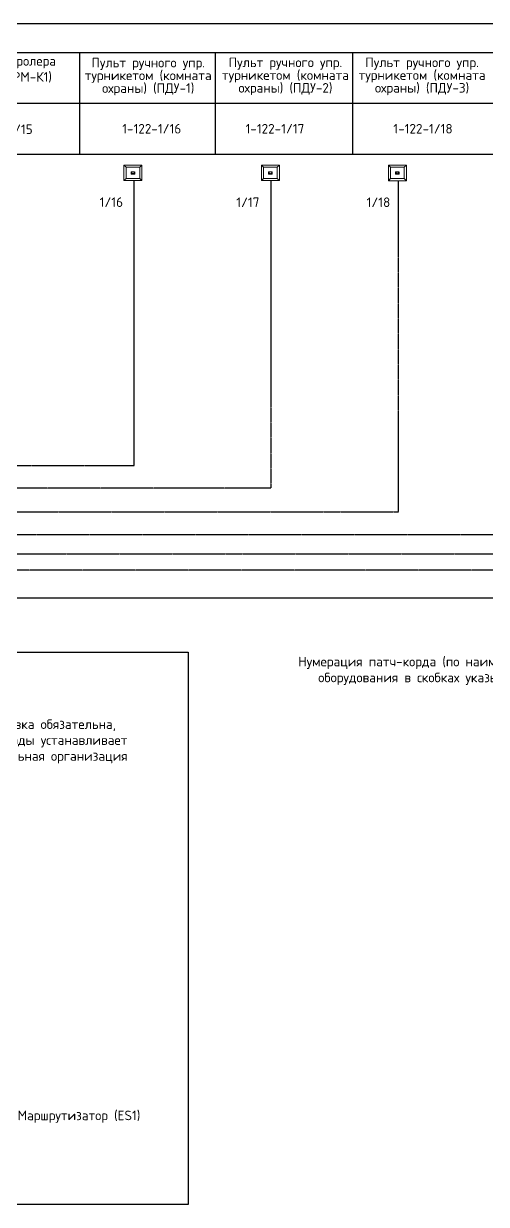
# Model space of a CAD drawing. Header units: millimetres. Extents: x 4247 to 622543, y -201358 to 142419.
# Drawn here: x 129454 to 141569, y -146287 to -115389 of the extents above; entities that cross this region are included whole.
import ezdxf

# ---------------------------------------------------------------- set-up
doc = ezdxf.new("R2010")
doc.units = ezdxf.units.MM
doc.linetypes.add('DASH', pattern=[0.75, 0.5, -0.25])
doc.linetypes.add('DASHED2', pattern=[0.375, 0.25, -0.125])
for name, color, linetype, lineweight in [('_СС_КНС-Внешние связи', 250, 'Continuous', 30), ('UTP', 5, 'DASH', 25), ('ТХ-Мебель', 7, 'Continuous', 9)]:
    doc.layers.add(name, color=color, linetype=linetype, lineweight=lineweight)
for name, color, linetype in [('PDF _Геометрия', 7, 'Continuous'), ('PDF _Оформление-Надписи', 7, 'Continuous'), ('PDF _Текст', 255, 'Continuous')]:
    doc.layers.add(name, color=color, linetype=linetype)
doc.styles.add('ICOCPEUR', font='isocpeur.ttf')
doc.styles.add('KOSTY_STYLE', font='isocpeur.ttf')

msp = doc.modelspace()

# ---------------------------------------------------------------- linework, layer by layer
at = {"layer": 'PDF _Геометрия', "color": 7, "lineweight": 25}
for points in [[(158978.549, -130420.611), (105546.637, -130420.611), (105546.637, -115388.56), (158978.549, -115388.56)], [(105741.196, -118808.974), (152434.481, -118808.974), (152434.481, -116152.724), (105741.196, -116152.724)]]:
    msp.add_lwpolyline(points, close=True, dxfattribs=at)
for points in [[(130928.138, -118808.974), (130928.138, -116152.724)], [(134477.887, -118808.974), (134477.887, -116152.724)], [(138072.668, -118808.974), (138072.668, -116152.724)], [(152434.481, -117480.849), (105741.196, -117480.849)], [(133757.791, -131837.709), (133757.791, -146287.306), (105439.117, -146287.306), (105439.117, -131837.709), (133757.791, -131837.709)]]:
    msp.add_lwpolyline(points, dxfattribs=at)
at = {"layer": 'PDF _Оформление-Надписи', "lineweight": 0}
for points in [[(132081.14, -119090.223), (132551.668, -119090.223), (132551.668, -119497.315), (132081.14, -119497.315)], [(132137.442, -119146.525), (132495.366, -119146.525), (132495.366, -119441.013), (132137.442, -119441.013)], [(135679.849, -119090.223), (136150.376, -119090.223), (136150.376, -119497.315), (135679.849, -119497.315)], [(135736.151, -119146.525), (136094.074, -119146.525), (136094.074, -119441.013), (135736.151, -119441.013)], [(139004.236, -119092.827), (139474.764, -119092.827), (139474.764, -119499.919), (139004.236, -119499.919)], [(139060.538, -119149.129), (139418.462, -119149.129), (139418.462, -119443.617), (139060.538, -119443.617)]]:
    msp.add_lwpolyline(points, close=True, dxfattribs=at)
for points in [[(132137.442, -119146.525), (132081.14, -119090.223)], [(132269.546, -119263.873), (132355.652, -119263.873), (132355.652, -119328.229)], [(132364.58, -119328.229), (132269.546, -119328.229), (132269.546, -119263.873)], [(132296.649, -119298.733), (132274.909, -119298.733), (132274.909, -119268.938), (132358.919, -119268.938)], [(132278.474, -119328.229), (132278.474, -119263.873)], [(132283.837, -119298.733), (132283.837, -119268.938)], [(132349.991, -119268.938), (132349.991, -119298.733)], [(132358.919, -119268.938), (132358.919, -119298.733)], [(132364.58, -119263.873), (132364.58, -119328.229)], [(132495.366, -119146.525), (132551.668, -119090.223)], [(135736.151, -119146.525), (135679.849, -119090.223)], [(135868.255, -119263.873), (135954.36, -119263.873), (135954.36, -119328.229)], [(135963.288, -119328.229), (135868.255, -119328.229), (135868.255, -119263.873)], [(135895.357, -119298.733), (135873.618, -119298.733), (135873.618, -119268.938), (135957.627, -119268.938)], [(135877.183, -119328.229), (135877.183, -119263.873)], [(135882.546, -119298.733), (135882.546, -119268.938)], [(135948.699, -119268.938), (135948.699, -119298.733)], [(135957.627, -119268.938), (135957.627, -119298.733)], [(135963.288, -119263.873), (135963.288, -119328.229)], [(136094.074, -119146.525), (136150.376, -119090.223)], [(139060.538, -119149.129), (139004.236, -119092.827)], [(139192.642, -119266.478), (139278.748, -119266.478), (139278.748, -119330.833)], [(139287.676, -119330.833), (139192.642, -119330.833), (139192.642, -119266.478)], [(139201.57, -119330.833), (139201.57, -119266.478)], [(139287.676, -119266.478), (139287.676, -119330.833)], [(139418.462, -119149.129), (139474.764, -119092.827)], [(132137.442, -119441.013), (132081.14, -119497.315)], [(132309.46, -119311.544), (132287.721, -119311.544), (132287.721, -119298.733)], [(132296.649, -119311.544), (132296.649, -119298.733)], [(132332.998, -119324.058), (132300.532, -119324.058), (132300.532, -119311.544)], [(132309.46, -119324.058), (132309.46, -119311.544)], [(132346.107, -119311.544), (132324.07, -119311.544), (132324.07, -119324.058)], [(132332.998, -119311.544), (132332.998, -119324.058)], [(132358.919, -119298.733), (132337.179, -119298.733), (132337.179, -119311.544)], [(132346.107, -119298.733), (132346.107, -119311.544)], [(132495.366, -119441.013), (132551.668, -119497.315)], [(135736.151, -119441.013), (135679.849, -119497.315)], [(135908.169, -119311.544), (135886.429, -119311.544), (135886.429, -119298.733)], [(135895.357, -119311.544), (135895.357, -119298.733)], [(135931.706, -119324.058), (135899.241, -119324.058), (135899.241, -119311.544)], [(135908.169, -119324.058), (135908.169, -119311.544)], [(135944.816, -119311.544), (135922.778, -119311.544), (135922.778, -119324.058)], [(135931.706, -119311.544), (135931.706, -119324.058)], [(135957.627, -119298.733), (135935.888, -119298.733), (135935.888, -119311.544)], [(135944.816, -119298.733), (135944.816, -119311.544)], [(136094.074, -119441.013), (136150.376, -119497.315)], [(139060.538, -119443.617), (139004.236, -119499.919)], [(139219.745, -119301.337), (139198.005, -119301.337), (139198.005, -119271.543), (139282.015, -119271.543)], [(139206.933, -119301.337), (139206.933, -119271.543)], [(139232.556, -119314.148), (139210.817, -119314.148), (139210.817, -119301.337)], [(139219.745, -119314.148), (139219.745, -119301.337)], [(139256.094, -119326.662), (139223.628, -119326.662), (139223.628, -119314.148)], [(139232.556, -119326.662), (139232.556, -119314.148)], [(139269.203, -119314.148), (139247.166, -119314.148), (139247.166, -119326.662)], [(139256.094, -119314.148), (139256.094, -119326.662)], [(139282.015, -119301.337), (139260.275, -119301.337), (139260.275, -119314.148)], [(139269.203, -119301.337), (139269.203, -119314.148)], [(139273.087, -119271.543), (139273.087, -119301.337)], [(139282.015, -119271.543), (139282.015, -119301.337)], [(139418.462, -119443.617), (139474.764, -119499.919)]]:
    msp.add_lwpolyline(points, dxfattribs=at)
at = {"layer": 'UTP', "color": 5, "linetype": 'DASHED2', "lineweight": 30, "ltscale": 10}
for points in [[(117811.079, -132874.167), (117811.079, -126952.35), (132345.504, -126952.35), (132352.447, -119497.315)], [(135929.94, -119497.315), (135929.94, -127542.084), (118473.852, -127542.084), (118473.852, -132874.167)], [(119120.456, -132874.168), (119120.456, -128163.318), (139264.638, -128163.318), (139264.638, -119499.919)], [(143208.222, -119497.315), (143208.222, -128767.618), (119890.73, -128767.618), (119890.73, -132879.377)], [(120537.392, -132874.168), (120537.392, -129263.074), (146925.134, -129263.074), (146925.134, -119499.919)], [(150083.711, -119499.919), (150083.711, -129690.547), (121184.053, -129690.547), (121184.053, -132874.167)]]:
    msp.add_lwpolyline(points, dxfattribs=at)

# ---------------------------------------------------------------- texts
at = {"layer": '_СС_КНС-Внешние связи', "color": 0, "insert": (129016.295, -116593.304), "char_height": 250, "width": 2986.65521, "attachment_point": 5, "style": 'KOSTY_STYLE'}
msp.add_mtext('\\pxqc;АРМ контролера входа (АРМ-К1)', dxfattribs=at)
at = {"layer": '_СС_КНС-Внешние связи', "color": 0, "char_height": 250, "attachment_point": 5, "line_spacing_factor": 0.8, "style": 'KOSTY_STYLE'}
for s, insert, width in [('\\pxqc;Пульт ручного упр. турникетом (комната охраны) (ПДУ-1)', (132716.45, -116777.024), 3578.29006), ('\\pxqc;Пульт ручного упр. турникетом (комната охраны) (ПДУ-2)', (136308.884, -116769.967), 3567.37039), ('\\pxqc;Пульт ручного упр. турникетом (комната охраны) (ПДУ-3)', (139885.494, -116769.967), 3585.85054)]:
    msp.add_mtext(s, dxfattribs=dict(at, insert=insert, width=width))
at = {"layer": 'PDF _Текст', "color": 0, "char_height": 250, "style": 'KOSTY_STYLE'}
for s, insert, width, attachment_point in [('1-122-1/15', (128920.362, -118152.227), 2978.92821, 5), ('1-122-1/16', (132807.832, -118139.446), 3688.96509, 5), ('1-122-1/17', (136033.064, -118139.446), 2879.36168, 5), ('1-122-1/18', (139910.188, -118139.446), 3693.32313, 5), ('\\pxqc;Нумерация патч-корда (по наименованию соединяемого оборудования в скобках указывается номер порта)', (136492.022, -132693.1), 9262.73959, 7), ('Маршрутизатор (ES1)', (129298.143, -144152.385), 4016.25762, 7)]:
    msp.add_mtext(s, dxfattribs=dict(at, insert=insert, width=width, attachment_point=attachment_point))
at = {"layer": 'PDF _Текст', "color": 0, "char_height": 250, "attachment_point": 7, "style": 'KOSTY_STYLE'}
for s, insert in [('1/16', (131446.212, -120185.613)), ('1/17', (135022.798, -120188.217)), ('1/18', (138434.344, -120188.217))]:
    msp.add_mtext(s, dxfattribs=dict(at, insert=insert))
at = {"layer": 'ТХ-Мебель', "insert": (127914.22, -133596.371), "char_height": 250, "width": 4619.02726, "attachment_point": 1, "style": 'ICOCPEUR'}
msp.add_mtext('маркировка обязательна, патч-корды устанавливает строительная организация\\P', dxfattribs=at)

doc.saveas('drawing.dxf')
